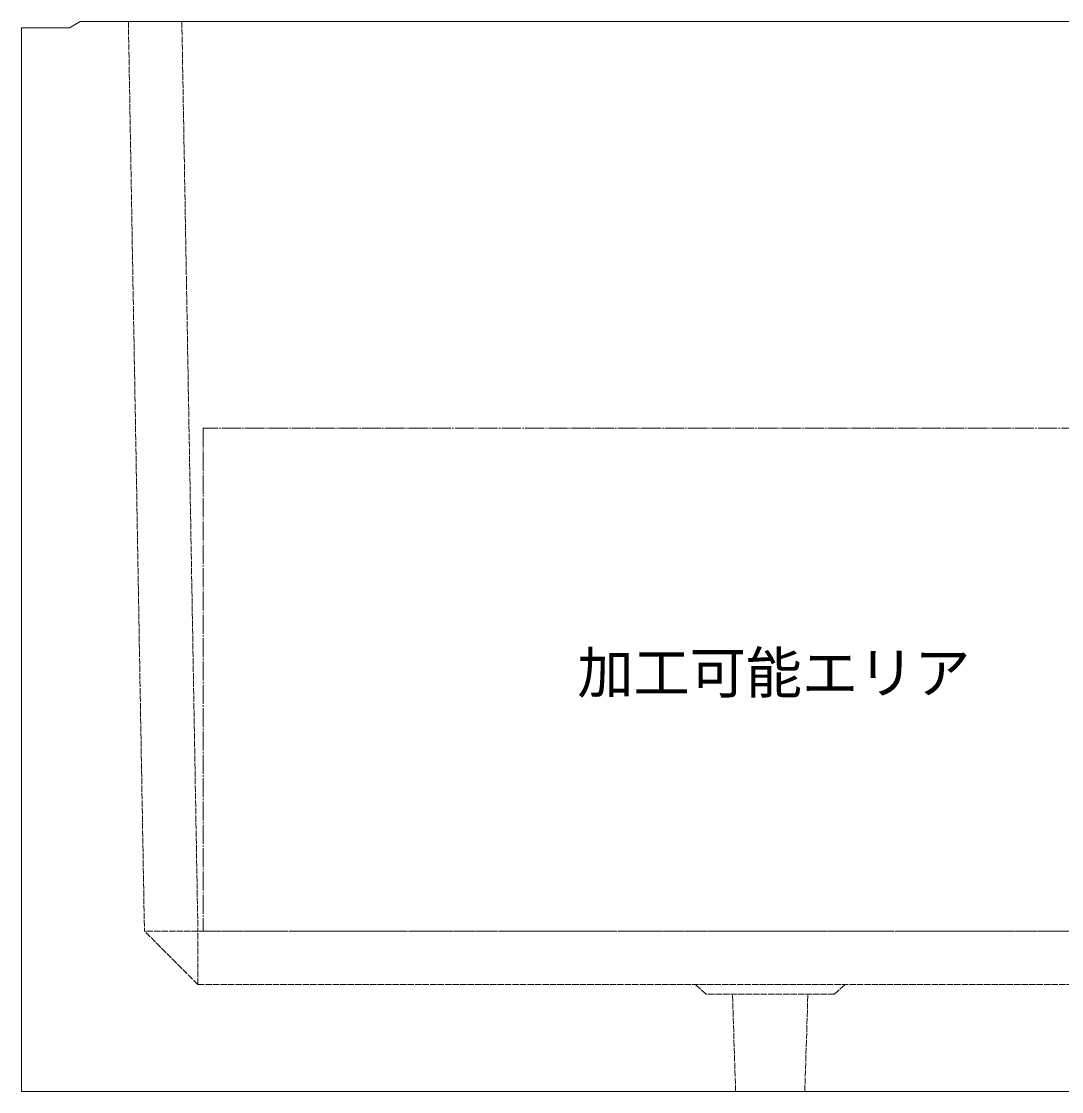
# Model space of a CAD drawing. Units: millimetres, scale not verified. Extents: x -3712 to 3712, y -2625 to 2625.
# Drawn here: x -738 to 235, y -1125 to -125 of the extents above; entities that cross this region are included whole.
import ezdxf
from ezdxf.enums import TextEntityAlignment as Align

# ---------------------------------------------------------------- set-up
doc = ezdxf.new("R2010")
doc.units = ezdxf.units.MM
doc.header["$LTSCALE"] = 10
doc.linetypes.add('LONG_DASHED1', pattern=[7, 6, -1])
doc.linetypes.add('LONG_DOUBLE_CHAIN', pattern=[21.8, 18, -1, 0.6, -0.6, 0.6, -1])
doc.layers.add('0-7_D-STR-STR5', color=1, linetype='LONG_DOUBLE_CHAIN', lineweight=9)
doc.layers.add('0-8_D-STR', color=7, linetype='LONG_DASHED1', lineweight=9)
doc.styles.add('ＭＳ ゴシック', font='')
doc.styles.get('ＭＳ ゴシック').set_extended_font_data('MS Gothic')

# ---------------------------------------------------------------- blocks, each defined once
blk = doc.blocks.new('A$C3DAA399E')
at = {"layer": '0-7_D-STR-STR5'}
blk.add_line((5300, -8500), (-5300, -8500), dxfattribs=at)
blk.add_lwpolyline([(5300, -3800), (-5300, -3800), (-5300, -8500)], dxfattribs=at)
at = {"layer": '0-8_D-STR', "linetype": 'Continuous'}
for p, q in [((-6550, -60), (-6450, 0)), ((-7000, -60), (-7000, -10000)), ((-7000, -60), (-6550, -60)), ((7000, -10000), (-7000, -10000))]:
    blk.add_line(p, q, dxfattribs=at)
at = {"layer": '0-8_D-STR'}
for p, q in [((-6000, 0), (-5850, -8500)), ((-5500, 0), (-5350, -8500)), ((-5350, -9000), (-5850, -8500)), ((5850, -8500), (-5850, -8500)), ((-5350, -9000), (-5350, -8500)), ((5350, -9000), (-5350, -9000)), ((-600, -9090), (-700, -9000)), ((600, -9090), (700, -9000)), ((600, -9090), (-600, -9090)), ((-323.4, -10000), (-352.5, -9090)), ((323.4, -10000), (352.5, -9090))]:
    blk.add_line(p, q, dxfattribs=at)
at = {"layer": '0-8_D-STR', "linetype": 'Continuous'}
blk.add_lwpolyline([(6550, -60), (6450, 0), (-6450, 0)], dxfattribs=at)

msp = doc.modelspace()

# ---------------------------------------------------------------- block references
at = {"layer": '0-8_D-STR', "xscale": 0.1, "yscale": 0.1}
msp.add_blockref('A$C3DAA399E', (-37.5, -125), dxfattribs=at)

# ---------------------------------------------------------------- texts
at = {"layer": '0-7_D-STR-STR5', "style": 'ＭＳ ゴシック'}
msp.add_text('加工可能エリア', height=38.49, dxfattribs=at).set_placement((-217.8, -764.35), align=Align.BOTTOM_LEFT)

doc.saveas('drawing.dxf')
